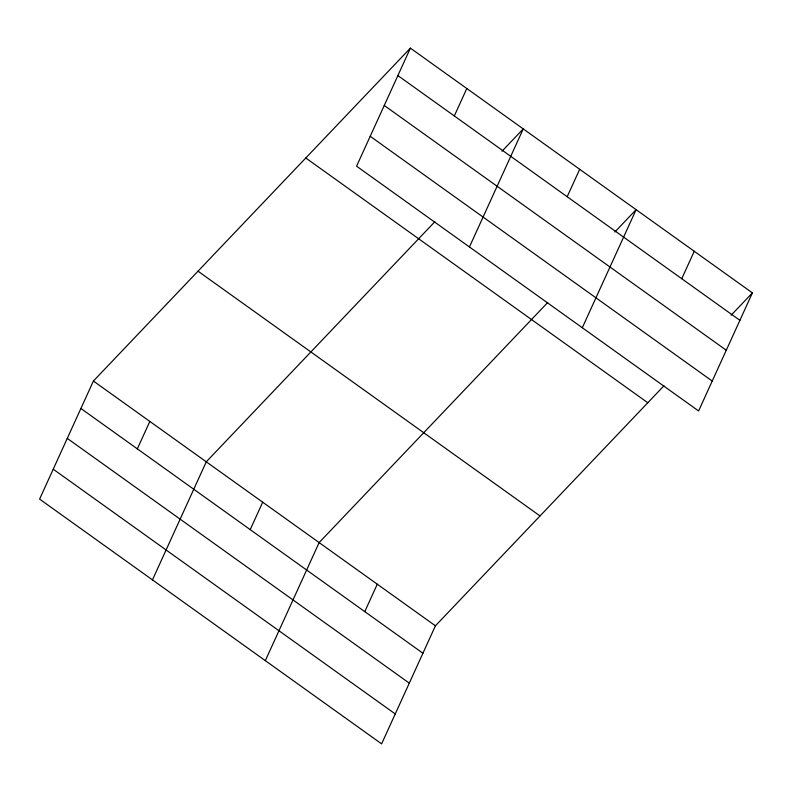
<?xml version="1.0" encoding="UTF-8"?>
<svg xmlns="http://www.w3.org/2000/svg" width="792" height="792" viewBox="0 0 792 792"><rect width="100%" height="100%" fill="white"/><g stroke="black" fill="none" stroke-linecap="round" stroke-linejoin="round"><path stroke-width="1.19" d="M410.385 48.134L356.578 166.191L698.593 410.959L752.4 292.892L410.385 48.134L93.406 381.041L39.6 499.108L381.615 743.866L435.422 625.809L663.953 385.783M137.333 448.856L149.837 421.433M152.47 579.873L206.266 461.815L434.798 221.79M250.203 529.63L262.706 502.197M454.311 115.949L466.815 88.516M265.33 660.647L319.136 542.589L547.668 302.564M469.438 246.965L523.245 128.908L501.989 151.232M364.775 611.622L377.279 584.199M567.181 196.723L579.685 169.29M582.308 327.74L636.115 209.672L614.849 232.006M681.754 278.715L694.257 251.282M731.135 315.226L752.4 292.892M397.881 75.567L739.896 320.324M384.249 105.475L726.274 350.232M370.21 136.283L712.226 381.051M305.781 157.994L647.797 402.752M198.01 271.181L540.025 515.948M93.406 381.041L435.422 625.809M80.903 408.474L422.918 653.232M67.27 438.382L409.296 683.14M53.232 469.201L395.248 713.958"/></g></svg>
